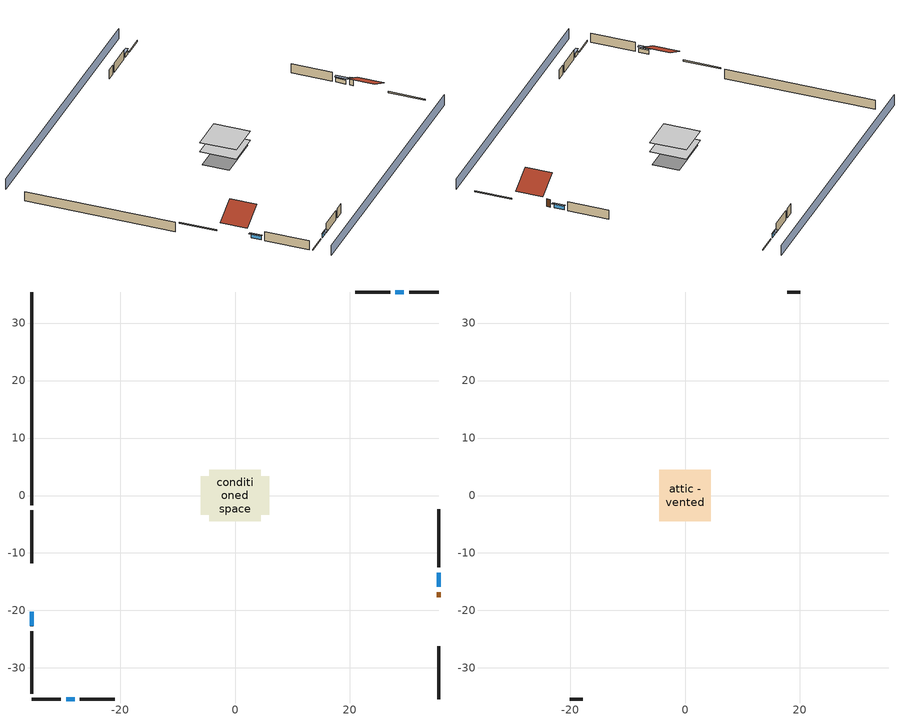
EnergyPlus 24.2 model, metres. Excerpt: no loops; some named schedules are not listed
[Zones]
conditioned space
 floor adiabatic (AdiabaticFloorConstruction): -4.44,-4.44 -4.44,4.44 4.44,4.44 4.44,-4.44 z0.3
 floor foundation (Slab1 construction): -5.95,-3.31 -5.95,3.31 5.95,3.31 5.95,-3.31 z-2.13
 wall outside (RimJoist1 construction): -35.41,-2.59 -35.41,-11.76 z0.3:0.61
 wall outside (RimJoist2 construction): 35.41,35.41 30.32,35.41 z0.3:0.61
 wall outside (RimJoist3 construction): 35.41,-35.41 35.41,-26.23 z0.3:0.61
 wall outside (RimJoist4 construction): -35.41,-35.41 -30.32,-35.41 z0.3:0.61
 wall outside (AdiabaticWallConstruction 1): 35.41,-17.74 35.41,-16.82 z0.3:2.34
 wall outside (AdiabaticWallConstruction): -35.41,-20.26 -35.41,-22.71 / 35.41,-15.89 35.41,-13.44 z0.3:1.37; 29.39,35.41 27.9,35.41 / -29.39,-35.41 -27.9,-35.41 z0.3:1.28
 wall outside (Wall1 construction): -35.41,-23.63 -35.41,-34.48 z0.3:2.74
 wall outside (Wall2 construction): 26.97,35.41 20.95,35.41 z0.3:2.74
 wall outside (Wall3 construction): 35.41,-12.52 35.41,-2.43 z0.3:2.74
 wall outside (Wall4 construction): -26.97,-35.41 -20.95,-35.41 z0.3:2.74
 wall foundation (FoundationWall1 construction): -35.41,35.41 -35.41,-1.66 z-2.13:0.3
 window (WindowConstruction): -35.41,-20.26 -35.41,-22.71 z0.3:1.37
 window (WindowConstruction 1): 29.39,35.41 27.9,35.41 z0.3:1.28
 window (WindowConstruction 2): 35.41,-15.89 35.41,-13.44 z0.3:1.37
 window (WindowConstruction 3): -29.39,-35.41 -27.9,-35.41 z0.3:1.28
 door (Door): 35.41,-17.73 35.41,-16.82 z0.3:2.34
 ceiling adiabatic (AdiabaticFloorConstruction): 4.44,-4.44 4.44,4.44 -4.44,4.44 -4.44,-4.44 z0.3
attic - vented
 floor to conditioned space (Floor1 construction Reversed): -4.44,-4.44 -4.44,4.44 4.44,4.44 4.44,-4.44 z2.74
 wall outside (Wall5 construction): 20.02,35.41 17.77,35.41 z0.3:2.74
 wall outside (Wall6 construction): -20.02,-35.41 -17.77,-35.41 z0.3:2.74
 roof outside (Roof1 construction): -35.41,-19.33,2.74 -29.47,-19.33,5.71 -29.47,-12.69,5.71 -35.41,-12.69,2.74
 roof outside (Roof2 construction): 35.41,-18.66,2.74 29.47,-18.66,5.71 29.47,-25.3,5.71 35.41,-25.3,2.74
shading: 35.41,39.98 -35.41,39.98 / -35.41,-39.98 35.41,-39.98 z0:2.74; -35.41,-23.01 -35.41,-19.95 -36.02,-19.95 -36.02,-23.01 z1.68; 27.6,35.41 29.69,35.41 29.69,36.02 27.6,36.02 z1.58; 35.41,-13.14 35.41,-16.2 36.02,-16.2 36.02,-13.14 z1.68; -27.6,-35.41 -29.69,-35.41 -29.69,-36.02 -27.6,-36.02 z1.58
[Building]
Building 1: Terrain=Suburbs
[Site:Location]
Portland Intl Arpt_OR: Latitude {deg}=45.59; Longitude {deg}=-122.6; Time Zone {hr}=-8; Elevation {m}=33; Keep Site Location Information=Yes
[Site:GroundTemperature:Shallow]
10.2558, 8.96328, 8.85977, 9.47314, 11.9355, 14.3863, 16.5111, 17.8571, 17.9714, 16.8767, 14.8061, 12.4304
[Site:WaterMainsTemperature]
Calculation Method=Schedule; Temperature Schedule=mains temperature schedule
[Material] Roughness=Rough; Thermal Absorptance=0.9
Name | Thickness {m} | Conductivity {W/m-K} | Density {kg/m3} | Specific Heat {J/kg-K} | Solar Absorptance | Visible Absorptance
aluminum siding | 0.009525 | 0.089435 | 177.822 | 1046.75 | 0.5 | 0.5
ceiling loosefill ins | 0.254 | 0.0480833 | 16.02 | 1046.75 | 0.7 | 0.7
ceiling stud and cavity | 0.1397 | 0.104117 | 65.682 | 1177.47 | 0.7 | 0.7
concrete 4.0 in. | 0.1016 | 1.803125 | 2242.8 | 837.4 | 0.7 | 0.7
concrete 8.0 in. | 0.2032 | 1.803125 | 2242.8 | 837.4 | 0.7 | 0.7
door material | 0.04445 | 0.0612267 | 512.64 | 1214.23 | 0.7 | 0.7
exterior vertical ins | 0.077724 | 0.029427 | 32.04 | 1214.23 | 0.7 | 0.7
floor covering | 0.0127 | 0.0450781 | 54.468 | 1339.84 | 0.9 | 0.9
floor covering 1 | 0.0127 | 0.0433444 | 54.468 | 1339.84 | 0.6 | 0.6
floor rigid ins; wall rigid ins 1 | 0.512978 | 0.029427 | 32.04 | 1214.23 | 0.7 | 0.7
floor stud and cavity | 0.1397 | 1.75129 | 37.0049 | 1207.88 | 0.7 | 0.7
furniture material conditioned space 1 | 0.1524 | 0.115458 | 640.8 | 1214.23 | 0.6 | 0.6
gypsum board | 0.0127 | 0.160291 | 801 | 837.4 | 0.6 | 0.6
gypsum board 1 | 0.0127 | 0.160291 | 801 | 837.4 | 0.7 | 0.7
osb sheathing 0.5 in. | 0.0127 | 0.115458 | 512.64 | 1214.23 | 0.6 | 0.6
osb sheathing 0.5 in. 1 | 0.0127 | 0.115458 | 512.64 | 1214.23 | 0.7 | 0.7
osb sheathing 0.75 in. | 0.01905 | 0.115458 | 512.64 | 1214.23 | 0.7 | 0.7
osb sheathing 2.0 in. | 0.0508 | 0.115458 | 512.64 | 1214.23 | 0.7 | 0.7
rim joist rigid ins; wall rigid ins | 0.051816 | 0.029427 | 32.04 | 1214.23 | 0.7 | 0.7
rim joist stud and cavity | 0.0508 | 0.0700343 | 125.044 | 1163.47 | 0.6 | 0.6
roof rigid ins | 0.00329814 | 0.029427 | 32.04 | 1214.23 | 0.7 | 0.7
slate or tile shingles | 0.01905 | 0.840978 | 1899.972 | 799.717 | 0.75 | 0.75
wall stud and cavity | 0.1397 | 0.230397 | 139.0536 | 1170.24 | 0.7 | 0.7
wall stud and cavity 1 | 0.1397 | 0.419005 | 139.0536 | 1170.24 | 0.6 | 0.6
wall stud and cavity 2 | 0.0889 | 0.380278 | 52.3479 | 1209.89 | 0.7 | 0.7
wall stud and cavity 3 | 0.0889 | 0.391764 | 83.0341 | 1211.67 | 0.7 | 0.7
wood siding; wood siding 1 | 0.0254 | 0.102417 | 544.68 | 1172.36 | 0.7 | 0.7
[WindowMaterial:SimpleGlazingSystem]
WindowMaterial: U-Factor {W/m2-K}=2.15764; Solar Heat Gain Coefficient=0.44
[Construction]
AdiabaticFloorConstruction: floor stud and cavity, floor rigid ins, osb sheathing 0.75 in., floor covering 1
AdiabaticWallConstruction: wood siding, wall rigid ins 1, wall stud and cavity 2, gypsum board
AdiabaticWallConstruction 1: wood siding 1, wall rigid ins 1, wall stud and cavity 2, gypsum board
Door: door material
Floor1 construction Reversed: gypsum board, ceiling stud and cavity, ceiling loosefill ins
FoundationWall1 construction: concrete 8.0 in., gypsum board 1
furniture construction conditioned space 1: furniture material conditioned space 1
PartitionWallConstruction: gypsum board, wall stud and cavity 3, gypsum board
RimJoist1 construction; RimJoist2 construction; RimJoist3 construction; RimJoist4 construction: aluminum siding, rim joist rigid ins, osb sheathing 2.0 in., rim joist stud and cavity
Roof1 construction; Roof2 construction: slate or tile shingles, roof rigid ins, osb sheathing 0.5 in.
Slab1 construction: concrete 4.0 in., floor covering
Wall1 construction; Wall2 construction; Wall3 construction; Wall4 construction: aluminum siding, wall rigid ins, osb sheathing 0.5 in. 1, wall stud and cavity, gypsum board
Wall5 construction; Wall6 construction: aluminum siding, osb sheathing 0.5 in. 1, wall stud and cavity 1
WindowConstruction; WindowConstruction 1; WindowConstruction 2; WindowConstruction 3: WindowMaterial
[Zone] Multiplier=1; Part of Total Floor Area=Yes
Name | Volume {m3}
attic - vented | 52.212
conditioned space | 384.656
[Space]
Name | Zone | Volume {m3}
attic - vented 1 | attic - vented | 52.212
conditioned space 1 | conditioned space | 384.656
[ZoneInfiltration:EffectiveLeakageArea]
infil attic - vented 1: Zone or Space=attic - vented 1; Schedule=Always On Discrete; Effective Air Leakage Area {cm2}=2628.89; Stack Coefficient=0.000138095; Wind Coefficient=3.40344e-05
[ZoneMixing]
whole house fan mix: Zone or Space=attic - vented; Schedule=Always On Continuous; Design Flow Rate Calculation Method=Flow/Zone; Design Flow Rate {m3/s}=0; Source Zone or Space=conditioned space
[SurfaceProperty:ExposedFoundationPerimeter]
Slab1: Exposed Perimeter Calculation Method=TotalExposedPerimeter; Total Exposed Perimeter {m}=37.06368
[SurfaceProperty:IncidentSolarMultiplier] Incident Solar Multiplier=1; Incident Solar Multiplier Schedule=trans schedule winter=0.85 summer=0.7
Window1; Window2; Window3; Window4
[InternalMass] Zone or ZoneList=conditioned space; Space or SpaceList=conditioned space 1
Name | Construction | Surface Area {m2}
furniture mass conditioned space 1 | furniture construction conditioned space 1 | 63.09974
partition wall mass | PartitionWallConstruction | 157.749
[Lights]
interior lighting: Zone or ZoneList or Space or SpaceList=conditioned space 1; Schedule=lighting_interior; Design Level Calculation Method=LightingLevel; Lighting Level {W}=258.429; Return Air Fraction=0; Fraction Radiant=0.6; Fraction Visible=0.2; Fraction Replaceable=1
[People]
occupants: Zone or ZoneList or Space or SpaceList=conditioned space 1; Number of People Schedule=occupants; Number of People Calculation Method=People; Number of People=1; Fraction Radiant=0.314171; Sensible Heat Fraction=0.56303; Activity Level Schedule=occupants activity schedule; Carbon Dioxide Generation Rate {m3/s-W}=0; Enable ASHRAE 55 Comfort Warnings=No; Mean Radiant Temperature Calculation Type=EnclosureAveraged
[ElectricEquipment] Zone or ZoneList or Space or SpaceList=conditioned space 1; Design Level Calculation Method=EquipmentLevel
Name | Schedule | Design Level {W} | Fraction Latent | Fraction Radiant | Fraction Lost
ceiling fan | ceiling_fan | 17.4656 | 0 | 0.558 | 0
clothes dryer | clothes_dryer | 2163.64 | 0.015 | 0.081 | 0.85
clothes washer | clothes_washer | 284.166 | 0.03 | 0.162 | 0.7
cooking range | cooking_range | 315.601 | 0.16 | 0.384 | 0.2
dishwasher | dishwasher | 2857.08 | 0.3 | 0.18 | 0.4
fridge | fridge schedule | 49.4292 | 0 | 0.6 | 0
mech vent bath fan 0 | mech vent bath fan 0 schedule | 30 | 0 | 0 | 1
mech vent house fan | mech vent house fan schedule | 0 | 0 | 0 | 1
mech vent house fan cfis | mech vent house fan cfis schedule | 0 | 0 | 0 | 0
mech vent range fan 0 | mech vent range fan 0 schedule | 30 | 0 | 0 | 1
misc plug loads | plug_loads_other | 281.9 | 0.021 | 0.558 | 0.049
misc tv | plug_loads_tv | 358.706 | 0 | 0.6 | 0
misc well pump | misc well pump schedule | 66.7629 | 0 | 0 | 1
whole house fan | Always On Discrete | 0 | 0 | 0 | 1
[OtherEquipment] Zone or ZoneList or Space or SpaceList=conditioned space 1; Design Level Calculation Method=EquipmentLevel
Name | Fuel Type | Schedule | Design Level {W} | Fraction Latent | Fraction Radiant | Fraction Lost
clothes dryer 1 | Electricity | clothes_dryer | 0 | 0.015 | 0.081 | 0.85
cooking range 1 | NaturalGas | cooking_range | 9249.36 | 0.16 | 0.384 | 0.2
general water use latent | None | general water use schedule | 25.6591 | 1 | 0 | 0
general water use sensible | None | general water use schedule | -25.2881 | 0 | 0.6 | 0
mech vent house fan latent load; water heater lat | None | Always On Discrete | 0 | 1 | 0 | 0
mech vent house fan sensible load; water heater sens | None | Always On Discrete | 0 | 0 | 0 | 0
misc grill | NaturalGas | misc grill schedule | 274.998 | 0 | 0 | 1
water heater energy adjustment1 | Electricity | Always On Discrete | 0.01 | 0 | 0 | 1
[ZoneInfiltration:DesignFlowRate] Zone or ZoneList or Space or SpaceList=conditioned space 1; Schedule=Always On Discrete; Design Flow Rate Calculation Method=Flow/Zone; Design Flow Rate {m3/s}=0
infil flow; natural vent flow; whole house fan flow
[AvailabilityManager:Scheduled]
central ac and furnace airloop Availability Manager: Schedule=Always On Discrete
[WaterUse:Equipment]
dishwasher: Peak Flow Rate {m3/s}=1.04512e-05; Flow Rate Fraction Schedule=hot_water_dishwasher
[Foundation:Kiva]
Foundation Kiva 1: Initial Indoor Air Temperature {C}=18.3333; Wall Height Above Grade {m}=0.3048; Wall Depth Below Slab {m}=0.2032; Custom Block Material Name 1=exterior vertical ins; Custom Block Depth 1 {m}=2.4384; Custom Block X Position 1 {m}=0.2159; Custom Block Z Position 1 {m}=0
[Foundation:Kiva:Settings]
Soil Conductivity {W/m-K}=0.8655; Soil Density {kg/m3}=1842.3; Soil Specific Heat {J/kg-K}=418.7; Ground Solar Absorptivity=0.9; Ground Thermal Absorptivity=0.9; Ground Surface Roughness {m}=0.03; Far-Field Width {m}=40; Deep-Ground Boundary Condition=ZeroFlux; Deep-Ground Depth {m}=40; Minimum Cell Dimension {m}=0.2; Maximum Cell Growth Coefficient=3; Simulation Timestep=Timestep
[Exterior:Lights]
exterior lighting: Schedule=exterior lighting schedule; Design Level {W}=7.09205
[ElectricLoadCenter:Storage:LiIonNMCBattery]
Vehicle1 li ion: Availability Schedule=Always On Discrete; Radiative Fraction=0; Lifetime Model=None; Number of Cells in Series=15; Number of Strings in Parallel=494; Initial Fractional State of Charge=0.950003; DC to DC Charging Efficiency=1; Battery Mass {kg}=784.971; Battery Surface Area {m2}=5.64764; Battery Specific Heat Capacity {J/kg-K}=1500; Heat Transfer Coefficient Between Battery and Ambient {W/m2-K}=7.5; Fully Charged Cell Voltage {V}=3.342; Cell Voltage at End of Exponential Zone {V}=3.342; Cell Voltage at End of Nominal Zone {V}=3.342; Default Nominal Cell Voltage {V}=3.342; Fully Charged Cell Capacity {Ah}=3.2; Fraction of Cell Capacity Removed at the End of Exponential Zone=0.8075; Fraction of Cell Capacity Removed at the End of Nominal Zone=0.976875; Charge Rate at Which Voltage vs Capacity Curve Was Generated=1; Battery Cell Internal Electrical Resistance {ohms}=0.002
[ElectricLoadCenter:Storage:Converter]
Vehicle1 li ion converter: Availability Schedule=Always On Discrete; Power Conversion Efficiency Method=SimpleFixed; Simple Fixed Efficiency=1; Ancillary Power Consumed In Standby {W}=0; Radiative Fraction=0
[ElectricLoadCenter:Distribution]
Vehicle1 elec load center dist: Electrical Buss Type=AlternatingCurrentWithStorage; Electrical Storage Object=Vehicle1 li ion; Storage Operation Scheme=TrackChargeDischargeSchedules; Storage Converter Object=Vehicle1 li ion converter; Maximum Storage State of Charge Fraction=0.950003; Minimum Storage State of Charge Fraction=0.149991; Design Storage Control Charge Power {W}=5690; Storage Charge Power Fraction Schedule=electric_vehicle_charging; Design Storage Control Discharge Power {W}=10891.5; Storage Discharge Power Fraction Schedule=electric_vehicle_discharging
[EnergyManagementSystem:GlobalVariable]
central_ac_and_furnace_airloop_Fan_RTF
infil_program_Qfan
infil_program_Qinf
natural_vent_program_Qnv
natural_vent_program_Qwhf
[EnergyManagementSystem:Sensor]
Name | Output:Variable or Output:Meter Index Key | Output:Variable or Output:Meter
airflow_gain | infil flow | Infiltration Sensible Heat Gain Energy
airflow_gain_1 | natural vent flow | Infiltration Sensible Heat Gain Energy
airflow_gain_2 | whole house fan flow | Infiltration Sensible Heat Gain Energy
airflow_loss | infil flow | Infiltration Sensible Heat Loss Energy
airflow_loss_1 | natural vent flow | Infiltration Sensible Heat Loss Energy
airflow_loss_2 | whole house fan flow | Infiltration Sensible Heat Loss Energy
charge_sch_sensor | electric_vehicle_charging | Schedule Value
clg_load_cond |  | Cooling:EnergyTransfer:Zone:CONDITIONED SPACE
clg_sp_s; clg_sp_s_1 | cooling setpoint | Schedule Value
clothes_dryer_exhaust_0_sch_s | clothes_dryer | Schedule Value
cool_season | cooling season schedule | Schedule Value
discharge_sch_sensor | electric_vehicle_discharging | Schedule Value
htg_load_cond |  | Heating:EnergyTransfer:Zone:CONDITIONED SPACE
htg_sp_s; htg_sp_s_1 | heating setpoint | Schedule Value
ig_ee_conv | ceiling fan | Electric Equipment Convective Heating Energy
ig_ee_conv_1 | clothes dryer | Electric Equipment Convective Heating Energy
ig_ee_conv_3 | cooking range | Electric Equipment Convective Heating Energy
ig_ee_conv_4 | dishwasher | Electric Equipment Convective Heating Energy
ig_ee_conv_5 | fridge | Electric Equipment Convective Heating Energy
ig_ee_conv_6 | misc plug loads | Electric Equipment Convective Heating Energy
ig_ee_conv_7 | misc tv | Electric Equipment Convective Heating Energy
ig_ee_conv_8 | misc well pump | Electric Equipment Convective Heating Energy
ig_ee_conv_9 | whole house fan | Electric Equipment Convective Heating Energy
ig_ee_rad | ceiling fan | Electric Equipment Radiant Heating Energy
ig_ee_rad_1 | clothes dryer | Electric Equipment Radiant Heating Energy
ig_ee_rad_3 | cooking range | Electric Equipment Radiant Heating Energy
ig_ee_rad_4 | dishwasher | Electric Equipment Radiant Heating Energy
ig_ee_rad_5 | fridge | Electric Equipment Radiant Heating Energy
ig_ee_rad_6 | misc plug loads | Electric Equipment Radiant Heating Energy
ig_ee_rad_7 | misc tv | Electric Equipment Radiant Heating Energy
ig_ee_rad_8 | misc well pump | Electric Equipment Radiant Heating Energy
ig_ee_rad_9 | whole house fan | Electric Equipment Radiant Heating Energy
ig_lgt_conv | interior lighting | Lights Convective Heating Energy
ig_lgt_rad | interior lighting | Lights Radiant Heating Energy
ig_lgt_vis | interior lighting | Lights Visible Radiation Heating Energy
ig_oe_conv | clothes dryer 1 | Other Equipment Convective Heating Energy
ig_oe_conv_1 | cooking range 1 | Other Equipment Convective Heating Energy
ig_oe_conv_2 | general water use latent | Other Equipment Convective Heating Energy
ig_oe_conv_3 | general water use sensible | Other Equipment Convective Heating Energy
ig_oe_conv_4 | misc grill | Other Equipment Convective Heating Energy
ig_oe_conv_5 | water heater energy adjustment1 | Other Equipment Convective Heating Energy
ig_oe_conv_6 | water heater lat | Other Equipment Convective Heating Energy
ig_oe_conv_7 | water heater sens | Other Equipment Convective Heating Energy
ig_oe_rad | clothes dryer 1 | Other Equipment Radiant Heating Energy
ig_oe_rad_1 | cooking range 1 | Other Equipment Radiant Heating Energy
ig_oe_rad_2 | general water use latent | Other Equipment Radiant Heating Energy
ig_oe_rad_3 | general water use sensible | Other Equipment Radiant Heating Energy
ig_oe_rad_4 | misc grill | Other Equipment Radiant Heating Energy
ig_oe_rad_5 | water heater energy adjustment1 | Other Equipment Radiant Heating Energy
ig_oe_rad_6 | water heater lat | Other Equipment Radiant Heating Energy
ig_oe_rad_7 | water heater sens | Other Equipment Radiant Heating Energy
ig_ppl_conv | occupants | People Convective Heating Energy
ig_ppl_rad | occupants | People Radiant Heating Energy
im_conv | furniture mass conditioned space 1 | Surface Inside Face Convection Heat Gain Energy
im_conv_1 | partition wall mass | Surface Inside Face Convection Heat Gain Energy
im_ig | furniture mass conditioned space 1 | Surface Inside Face Internal Gains Radiation Heat Gain Energy
im_ig_1 | partition wall mass | Surface Inside Face Internal Gains Radiation Heat Gain Energy
im_lgt | furniture mass conditioned space 1 | Surface Inside Face Lights Radiation Heat Gain Energy
im_lgt_1 | partition wall mass | Surface Inside Face Lights Radiation Heat Gain Energy
im_sol | furniture mass conditioned space 1 | Surface Inside Face Solar Radiation Heat Gain Energy
im_sol_1 | partition wall mass | Surface Inside Face Solar Radiation Heat Gain Energy
im_surf | furniture mass conditioned space 1 | Surface Inside Face Net Surface Thermal Radiation Heat Gain Energy
im_surf_1 | partition wall mass | Surface Inside Face Net Surface Thermal Radiation Heat Gain Energy
mech_vent_bath_fan_0_sch_s | mech vent bath fan 0 schedule | Schedule Value
mech_vent_range_fan_0_sch_s | mech vent range fan 0 schedule | Schedule Value
mv_conv | mech vent bath fan 0 | Electric Equipment Convective Heating Energy
mv_conv_1 | mech vent house fan | Electric Equipment Convective Heating Energy
mv_conv_2 | mech vent house fan cfis | Electric Equipment Convective Heating Energy
mv_conv_3 | mech vent range fan 0 | Electric Equipment Convective Heating Energy
mv_conv_4 | mech vent house fan latent load | Other Equipment Convective Heating Energy
mv_conv_5 | mech vent house fan sensible load | Other Equipment Convective Heating Energy
mv_rad | mech vent bath fan 0 | Electric Equipment Radiant Heating Energy
mv_rad_1 | mech vent house fan | Electric Equipment Radiant Heating Energy
mv_rad_2 | mech vent house fan cfis | Electric Equipment Radiant Heating Energy
mv_rad_3 | mech vent range fan 0 | Electric Equipment Radiant Heating Energy
mv_rad_4 | mech vent house fan latent load | Other Equipment Radiant Heating Energy
mv_rad_5 | mech vent house fan sensible load | Other Equipment Radiant Heating Energy
natural_vent_s | natural vent schedule | Schedule Value
out_pb_s |  | Site Outdoor Air Barometric Pressure
out_wt_s |  | Site Outdoor Air Humidity Ratio
site_temp | Environment | Site Outdoor Air Drybulb Temperature
site_vw_s |  | Site Wind Speed
soc_sensor | Vehicle1 li ion | Electric Storage Charge Fraction
ss_back_out | Window1 | Surface Window Shortwave from Zone Back Out Window Heat Transfer Rate
ss_back_out_1 | Window2 | Surface Window Shortwave from Zone Back Out Window Heat Transfer Rate
ss_back_out_2 | Window3 | Surface Window Shortwave from Zone Back Out Window Heat Transfer Rate
ss_back_out_3 | Window4 | Surface Window Shortwave from Zone Back Out Window Heat Transfer Rate
ss_conv | Door1 | Surface Inside Face Convection Heat Gain Energy
ss_conv_1 | Window1 | Surface Inside Face Convection Heat Gain Energy
ss_conv_2 | Window2 | Surface Inside Face Convection Heat Gain Energy
ss_conv_3 | Window3 | Surface Inside Face Convection Heat Gain Energy
ss_conv_4 | Window4 | Surface Inside Face Convection Heat Gain Energy
ss_ig | Door1 | Surface Inside Face Internal Gains Radiation Heat Gain Energy
ss_ig_1 | Window1 | Surface Inside Face Internal Gains Radiation Heat Gain Energy
ss_ig_2 | Window2 | Surface Inside Face Internal Gains Radiation Heat Gain Energy
ss_ig_3 | Window3 | Surface Inside Face Internal Gains Radiation Heat Gain Energy
ss_ig_4 | Window4 | Surface Inside Face Internal Gains Radiation Heat Gain Energy
ss_lgt | Door1 | Surface Inside Face Lights Radiation Heat Gain Energy
ss_sol | Door1 | Surface Inside Face Solar Radiation Heat Gain Energy
ss_surf | Door1 | Surface Inside Face Net Surface Thermal Radiation Heat Gain Energy
ss_surf_1 | Window1 | Surface Inside Face Net Surface Thermal Radiation Heat Gain Energy
ss_surf_2 | Window2 | Surface Inside Face Net Surface Thermal Radiation Heat Gain Energy
ss_surf_3 | Window3 | Surface Inside Face Net Surface Thermal Radiation Heat Gain Energy
ss_surf_4 | Window4 | Surface Inside Face Net Surface Thermal Radiation Heat Gain Energy
ss_trans_in | Window1 | Surface Window Transmitted Solar Radiation Rate
ss_trans_in_1 | Window2 | Surface Window Transmitted Solar Radiation Rate
ss_trans_in_2 | Window3 | Surface Window Transmitted Solar Radiation Rate
ss_trans_in_3 | Window4 | Surface Window Transmitted Solar Radiation Rate
ss_trans_out | Window1 | Surface Inside Face Initial Transmitted Diffuse Transmitted Out Window Solar Radiation Rate
ss_trans_out_1 | Window2 | Surface Inside Face Initial Transmitted Diffuse Transmitted Out Window Solar Radiation Rate
ss_trans_out_2 | Window3 | Surface Inside Face Initial Transmitted Diffuse Transmitted Out Window Solar Radiation Rate
ss_trans_out_3 | Window4 | Surface Inside Face Initial Transmitted Diffuse Transmitted Out Window Solar Radiation Rate
s_conv | Floor1 | Surface Inside Face Convection Heat Gain Energy
s_conv_1 | FoundationWall1 | Surface Inside Face Convection Heat Gain Energy
s_conv_10 | Wall2 | Surface Inside Face Convection Heat Gain Energy
s_conv_11 | Wall3 | Surface Inside Face Convection Heat Gain Energy
s_conv_12 | Wall4 | Surface Inside Face Convection Heat Gain Energy
s_conv_2 | inferred conditioned ceiling | Surface Inside Face Convection Heat Gain Energy
s_conv_3 | inferred conditioned floor | Surface Inside Face Convection Heat Gain Energy
s_conv_4 | RimJoist1 | Surface Inside Face Convection Heat Gain Energy
s_conv_5 | RimJoist2 | Surface Inside Face Convection Heat Gain Energy
s_conv_6 | RimJoist3 | Surface Inside Face Convection Heat Gain Energy
s_conv_7 | RimJoist4 | Surface Inside Face Convection Heat Gain Energy
s_conv_8 | Slab1 | Surface Inside Face Convection Heat Gain Energy
s_conv_9 | Wall1 | Surface Inside Face Convection Heat Gain Energy
s_ig | Floor1 | Surface Inside Face Internal Gains Radiation Heat Gain Energy
s_ig_1 | FoundationWall1 | Surface Inside Face Internal Gains Radiation Heat Gain Energy
s_ig_10 | Wall2 | Surface Inside Face Internal Gains Radiation Heat Gain Energy
s_ig_11 | Wall3 | Surface Inside Face Internal Gains Radiation Heat Gain Energy
s_ig_12 | Wall4 | Surface Inside Face Internal Gains Radiation Heat Gain Energy
s_ig_2 | inferred conditioned ceiling | Surface Inside Face Internal Gains Radiation Heat Gain Energy
s_ig_3 | inferred conditioned floor | Surface Inside Face Internal Gains Radiation Heat Gain Energy
s_ig_4 | RimJoist1 | Surface Inside Face Internal Gains Radiation Heat Gain Energy
s_ig_5 | RimJoist2 | Surface Inside Face Internal Gains Radiation Heat Gain Energy
s_ig_6 | RimJoist3 | Surface Inside Face Internal Gains Radiation Heat Gain Energy
s_ig_7 | RimJoist4 | Surface Inside Face Internal Gains Radiation Heat Gain Energy
s_ig_8 | Slab1 | Surface Inside Face Internal Gains Radiation Heat Gain Energy
s_ig_9 | Wall1 | Surface Inside Face Internal Gains Radiation Heat Gain Energy
s_lgt | Floor1 | Surface Inside Face Lights Radiation Heat Gain Energy
s_lgt_1 | FoundationWall1 | Surface Inside Face Lights Radiation Heat Gain Energy
s_lgt_10 | Wall2 | Surface Inside Face Lights Radiation Heat Gain Energy
s_lgt_11 | Wall3 | Surface Inside Face Lights Radiation Heat Gain Energy
s_lgt_12 | Wall4 | Surface Inside Face Lights Radiation Heat Gain Energy
s_lgt_2 | inferred conditioned ceiling | Surface Inside Face Lights Radiation Heat Gain Energy
s_lgt_3 | inferred conditioned floor | Surface Inside Face Lights Radiation Heat Gain Energy
s_lgt_4 | RimJoist1 | Surface Inside Face Lights Radiation Heat Gain Energy
s_lgt_5 | RimJoist2 | Surface Inside Face Lights Radiation Heat Gain Energy
s_lgt_6 | RimJoist3 | Surface Inside Face Lights Radiation Heat Gain Energy
s_lgt_7 | RimJoist4 | Surface Inside Face Lights Radiation Heat Gain Energy
s_lgt_8 | Slab1 | Surface Inside Face Lights Radiation Heat Gain Energy
